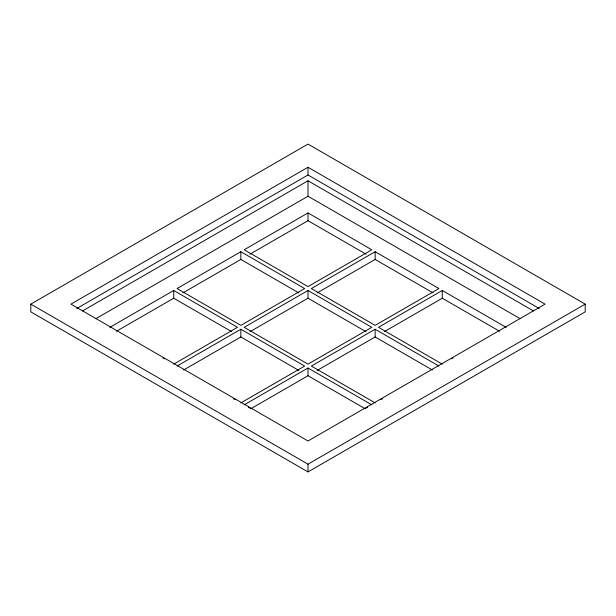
<?xml version="1.0" encoding="UTF-8"?>
<svg xmlns="http://www.w3.org/2000/svg" width="616" height="616" viewBox="0 0 616 616"><rect width="100%" height="100%" fill="white"/><g stroke="black" fill="none" stroke-linecap="round" stroke-linejoin="round"><path stroke-width="0.92" d="M30.8 304.135L308 144.098L585.2 304.135L585.2 311.865L308 471.902L30.8 311.865L30.8 304.135L308 464.179L585.2 304.135M308 167.267L70.94 304.135L308 441.002L545.06 304.135L308 167.267L308 174.998L539.239 308.5M76.761 308.5L308 174.998M82.613 310.903L308 180.773L533.387 310.903M95.919 318.665L308 196.227L520.081 318.665M109.918 327.312L173.72 290.475L237.514 327.312L173.72 364.141M240.856 251.713L177.061 288.55L240.856 325.379L304.658 288.55L240.856 251.713L240.856 259.436L298.852 292.923M308 212.951L244.206 249.78L308 286.617L371.795 249.78L308 212.951L308 220.674L365.996 254.162M116.547 331.208L173.72 298.206L231.716 331.685M182.86 292.923L240.856 259.436M250.004 254.162L308 220.674M177.061 366.073L240.856 329.244L304.658 366.073L240.856 402.91M308 290.475L244.206 327.312L308 364.141L371.795 327.312L308 290.475L308 298.206L365.996 331.685M375.144 251.713L311.342 288.55L375.144 325.379L438.938 288.55L375.144 251.713L375.144 259.436L317.148 292.923M183.691 369.97L240.856 336.967L298.852 370.447M250.004 331.685L308 298.206M244.206 404.835L308 368.006L371.795 404.835M438.938 366.073L375.144 329.244L311.342 366.073L375.144 402.91M506.083 327.312L442.28 290.475L378.486 327.312L442.28 364.141M250.835 408.739L308 375.729L365.165 408.739M317.148 370.447L375.144 336.967L432.309 369.97M384.284 331.685L442.28 298.206L499.453 331.208M365.165 408.662L367.652 407.23M380.942 399.561L382.598 398.606M451.397 358.882L453.053 357.927M375.144 259.436L433.14 292.923M162.947 357.927L164.603 358.882M233.402 398.606L235.058 399.561M248.348 407.23L250.835 408.662M442.28 290.475L442.28 298.206M375.144 329.244L375.144 336.967M308 180.773L308 196.227M308 368.006L308 375.729M308 464.179L308 471.902M240.856 329.244L240.856 336.967M173.72 290.475L173.72 298.206"/></g></svg>
